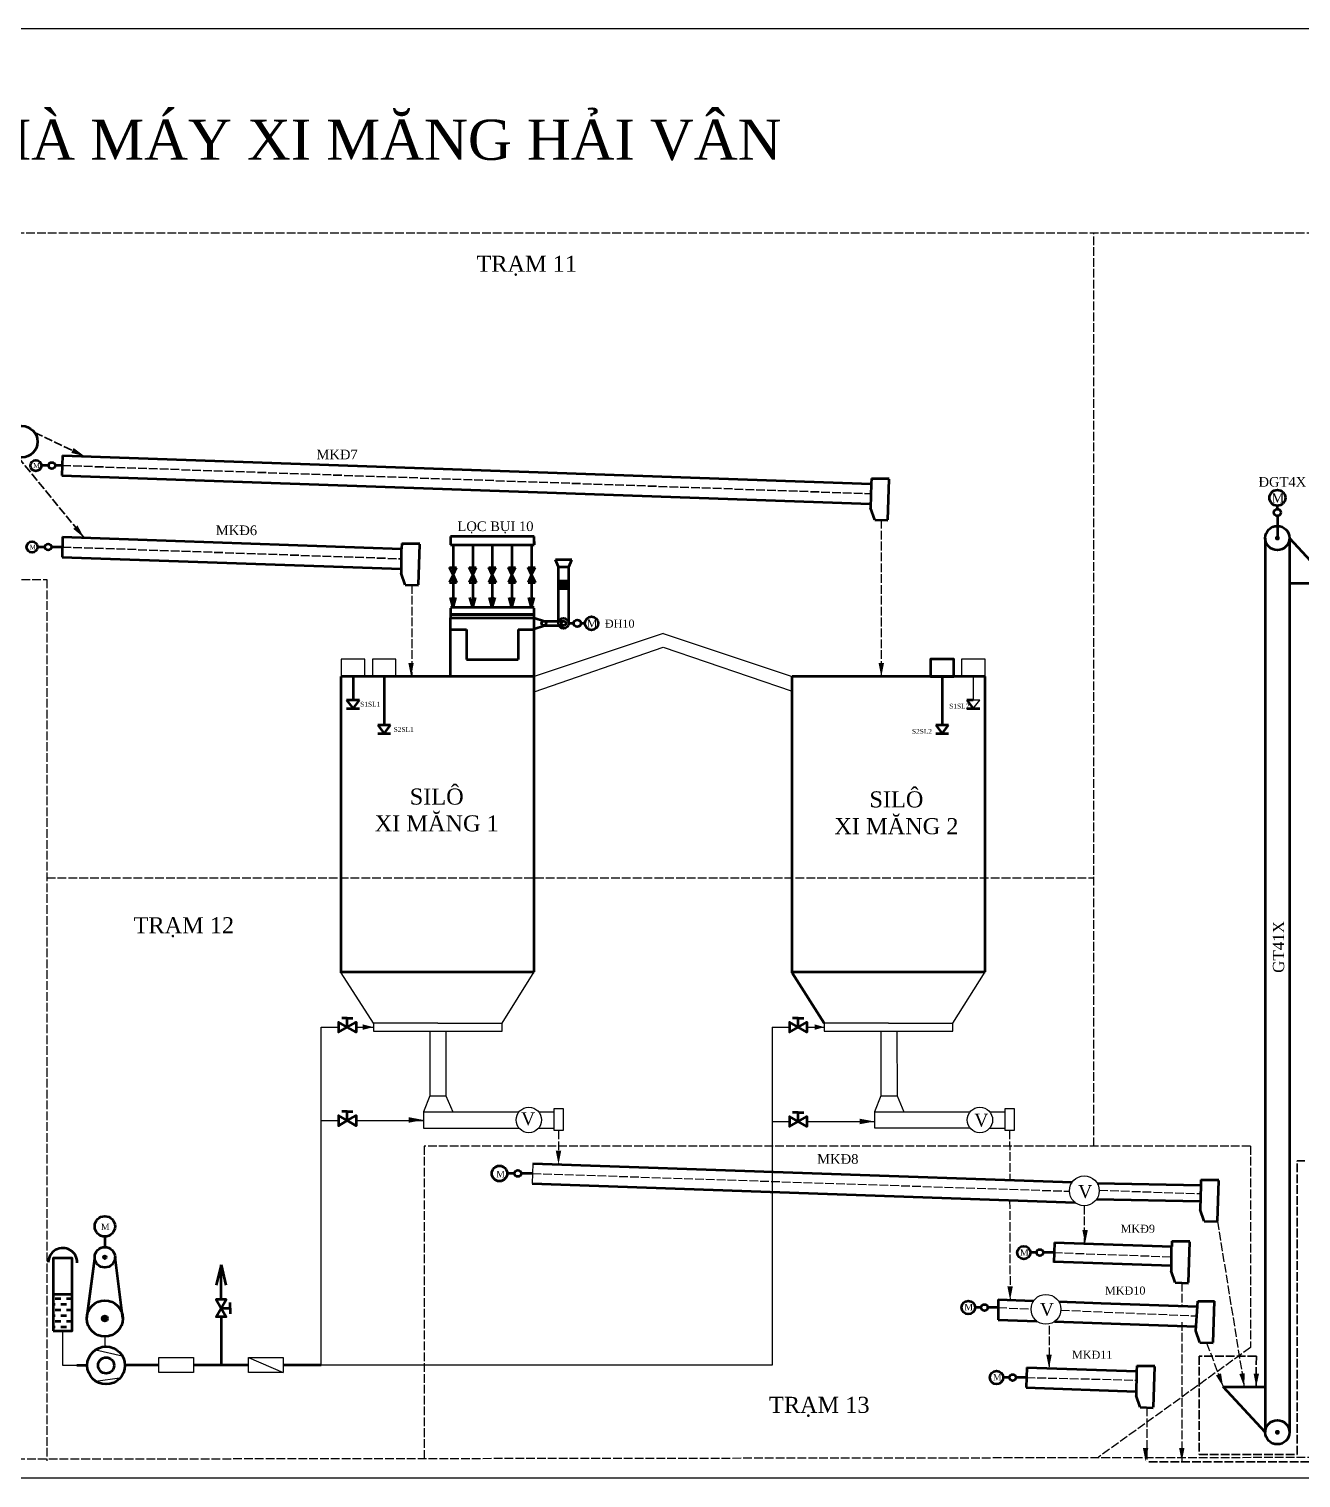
# Model space of a CAD drawing. Header units: millimetres. Extents: x 0 to 356400, y 0 to 90100.
# Drawn here: x 175473 to 254603, y 0 to 90100 of the extents above; entities that cross this region are included whole.
import ezdxf

# ---------------------------------------------------------------- set-up
doc = ezdxf.new("R2010")
doc.units = ezdxf.units.MM
doc.header["$LTSCALE"] = 45
doc.linetypes.add('ACAD_ISO02W100', pattern=[15, 12, -3])
doc.layers.add('ASHADE', color=7, linetype='Continuous')
doc.layers.add('net dam', color=2, linetype='Continuous', lineweight=60)
doc.layers.add('net duc', color=1, linetype='ACAD_ISO02W100', lineweight=35)
doc.styles.add('chu', font='VNTIME.TTF', dxfattribs={"height": 300})

msp = doc.modelspace()

# ---------------------------------------------------------------- hatches: boundary and pattern name
at = {"layer": 'net dam'}
for points in [[(180280, 13724, 1), (180108, 13724, 1)], [(180359, 9920, 1), (180028, 9920, 1)]]:
    msp.add_hatch(color=256, dxfattribs=at).paths.add_polyline_path(points)
h = msp.add_hatch(dxfattribs=at)
h.set_pattern_fill('DASH', color=256, scale=110, style=0)
h.set_pattern_definition([(0, (1077.1, -23), (349.25, 349.25), [349.25, -349.25])])
h.paths.add_polyline_path([(178161, 11412), (176979, 11412), (176979, 9147), (178161, 9147)])

# ---------------------------------------------------------------- linework, layer by layer
at = {"color": 1, "linetype": 'Continuous'}
for p, q in [((356400, 90100), (0, 90100)), ((356400, 0), (0, 0))]:
    msp.add_line(p, q, dxfattribs=at)
for points in [[(199241, 49832, 0, 340, 0), (199241, 50682, 340, 340, 0)], [(228492, 49832, 0, 340, 0), (228492, 50682, 340, 340, 0)], [(196901, 28037, 0, 340, 0), (196233, 28037, 340, 340, 0)], [(224947, 28037, 0, 340, 0), (224344, 28037, 340, 340, 0)], [(200014, 22263, 0, 340, 0), (199099, 22263, 340, 340, 0)], [(228071, 22170, 0, 340, 0), (227156, 22170, 340, 340, 0)], [(208414, 19504, 0, 340, 0), (208414, 20354, 340, 340, 0)], [(241171, 14578, 0, 340, 0), (241171, 15428, 340, 340, 0)], [(236506, 11073, 0, 340, 0), (236506, 11923, 340, 340, 0)], [(238927, 6826, 0, 340, 0), (238927, 7676, 340, 340, 0)], [(249755, 5680, 0, 340, 0), (249466, 6448, 340, 340, 0)], [(251068, 5680, 0, 340, 0), (250936, 6495, 340, 340, 0)], [(251819, 5680, 0, 340, 0), (251821, 6495, 340, 340, 0)], [(244934, 1022, 0, 340, 0), (244934, 1872, 340, 340, 0)], [(247185, 1022, 0, 340, 0), (247185, 1872, 340, 340, 0)]]:
    msp.add_lwpolyline(points, format="xyseb")
at = {"layer": 'ASHADE', "linetype": 'ACAD_ISO02W100'}
for p, q in [((352020, 77400), (47440, 77400)), ((241710, 20640), (241710, 77400)), ((169600, 55870), (176580, 55870)), ((176580, 55870), (176580, 1070)), ((176580, 37310), (241710, 37310)), ((251460, 20640), (200050, 20640)), ((200050, 20640), (200050, 20640)), ((200050, 20640), (200050, 1235)), ((251460, 20640), (251460, 8110)), ((251460, 8110), (242000, 1297)), ((86930, 1070), (328300, 1388))]:
    msp.add_line(p, q, dxfattribs=at)
at = {"layer": 'net dam'}
for p, q in [((177556, 63582), (177521, 62328)), ((177556, 63582), (227864, 61825)), ((176702, 62953), (176242, 62953)), ((177538, 62953), (177100, 62953)), ((177514, 62339), (227822, 60583)), ((227864, 61825), (227829, 60315)), ((227876, 62156), (227864, 61825)), ((227876, 62156), (228991, 62156)), ((228903, 59586), (228991, 62117)), ((253131, 60251), (253131, 60450)), ((228082, 59586), (227829, 60315)), ((228082, 59586), (228902, 59557)), ((253131, 59818), (253131, 59543)), ((253131, 59764), (253131, 58520)), ((176468, 57887), (176008, 57887)), ((177551, 57887), (176866, 57887)), ((177568, 58514), (177533, 57260)), ((177568, 58514), (198656, 57777)), ((198621, 57778), (198621, 56267)), ((198668, 58109), (198656, 57777)), ((198668, 58109), (199783, 58109)), ((199695, 55538), (199783, 58070)), ((206902, 58539), (201690, 58539)), ((201690, 58539), (201690, 58230)), ((201690, 58230), (201690, 58025)), ((201690, 58025), (206902, 58025)), ((201854, 58025), (201854, 54119)), ((203075, 58025), (203075, 54119)), ((204296, 58025), (204296, 54119)), ((205517, 58025), (205517, 54119)), ((206738, 58025), (206738, 54119)), ((206902, 58230), (206902, 58539)), ((206902, 58230), (206902, 58025)), ((206902, 58025), (206902, 58230)), ((252381, 58445), (252381, 23104)), ((253881, 58445), (253881, 23051)), ((253881, 58445), (256507, 55611)), ((177533, 57260), (198621, 56524)), ((208413, 56649), (208231, 57095)), ((209234, 57095), (208231, 57095)), ((209052, 56649), (209234, 57095)), ((198873, 55538), (198621, 56267)), ((201637, 56617), (202070, 56617)), ((201854, 56152), (201637, 56617)), ((201854, 56152), (201637, 55688)), ((201854, 56152), (202070, 56617)), ((201854, 56152), (202070, 55688)), ((202858, 56617), (203291, 56617)), ((203075, 56152), (202858, 56617)), ((203075, 56152), (202858, 55688)), ((203075, 56152), (203291, 56617)), ((203075, 56152), (203291, 55688)), ((204079, 56617), (204512, 56617)), ((204296, 56152), (204079, 56617)), ((204296, 56152), (204079, 55688)), ((204296, 56152), (204512, 56617)), ((204296, 56152), (204512, 55688)), ((205517, 56152), (205300, 56617)), ((205300, 56617), (205733, 56617)), ((205517, 56152), (205300, 55688)), ((205517, 56152), (205733, 56617)), ((205517, 56152), (205733, 55688)), ((206521, 56617), (206954, 56617)), ((206738, 56152), (206521, 56617)), ((206738, 56152), (206521, 55688)), ((206738, 56152), (206954, 56617)), ((206738, 56152), (206954, 55688)), ((208413, 53145), (208413, 56649)), ((208413, 56649), (209052, 56649)), ((209052, 53145), (209052, 56649)), ((198873, 55538), (199694, 55510)), ((201637, 55688), (202070, 55688)), ((202858, 55688), (203291, 55688)), ((204079, 55688), (204512, 55688)), ((205300, 55688), (205733, 55688)), ((206521, 55688), (206954, 55688)), ((208413, 55785), (209052, 55785)), ((208413, 55625), (209052, 55625)), ((208413, 55465), (209052, 55465)), ((208413, 55305), (209052, 55305)), ((256507, 55611), (253881, 55611)), ((201854, 54119), (201685, 54753)), ((206902, 54119), (201690, 54119)), ((201690, 54090), (201690, 53691)), ((201854, 54119), (202023, 54753)), ((203075, 54119), (202906, 54753)), ((203075, 54119), (203244, 54753)), ((204296, 54119), (204127, 54753)), ((204296, 54119), (204465, 54753)), ((205517, 54119), (205348, 54753)), ((205517, 54119), (205686, 54753)), ((206738, 54119), (206569, 54753)), ((206738, 54119), (206907, 54753)), ((206902, 53691), (206902, 54090)), ((206902, 53691), (201690, 53691)), ((201690, 53691), (206902, 53691)), ((201690, 53691), (201690, 53485)), ((201690, 53485), (206902, 53485)), ((201690, 52751), (201690, 53485)), ((206902, 53485), (206902, 53691)), ((206902, 52751), (206902, 53485)), ((206902, 53485), (207542, 53280)), ((207542, 53280), (208733, 53287)), ((201690, 49880), (201690, 52751)), ((201690, 52751), (202692, 52751)), ((202692, 52751), (202692, 50905)), ((205899, 52751), (205899, 50905)), ((205899, 52751), (206902, 52751)), ((206902, 52805), (207542, 53010)), ((206902, 49832), (206902, 52751)), ((207542, 53010), (208733, 53003)), ((209052, 53145), (209359, 53145)), ((209795, 53145), (210050, 53145)), ((202692, 50905), (205899, 50905)), ((206902, 49832), (194900, 49832)), ((194900, 31417), (194900, 49832)), ((195631, 49832), (195631, 48375)), ((197567, 49832), (197567, 46821)), ((206902, 31482), (206902, 49832)), ((222946, 31417), (222946, 49832)), ((234948, 49832), (222946, 49832)), ((232281, 49832), (232281, 46821)), ((234948, 31482), (234948, 49832)), ((195231, 48375), (195631, 47855)), ((195631, 48375), (195231, 48375)), ((195231, 47855), (196031, 47855)), ((195631, 47855), (196031, 48375)), ((196031, 48375), (195631, 48375)), ((234217, 48375), (233817, 48375)), ((233817, 48375), (234217, 47855)), ((233817, 47855), (234617, 47855)), ((197567, 46821), (197167, 46821)), ((197167, 46821), (197567, 46301)), ((197167, 46301), (197967, 46301)), ((197967, 46821), (197567, 46821)), ((197567, 46301), (197967, 46821)), ((232281, 46821), (231881, 46821)), ((231881, 46821), (232281, 46301)), ((231881, 46301), (232681, 46301)), ((232681, 46821), (232281, 46821)), ((232281, 46301), (232681, 46821)), ((194900, 31482), (206902, 31482)), ((222946, 31482), (234948, 31482)), ((224947, 28287), (222946, 31417)), ((195275, 28598), (194929, 28598)), ((195275, 28598), (195621, 28598)), ((195275, 28037), (195275, 28598)), ((223321, 28598), (222976, 28598)), ((223321, 28037), (223321, 28598)), ((223321, 28598), (223667, 28598)), ((195275, 22780), (194929, 22780)), ((195275, 22220), (195275, 22780)), ((195275, 22780), (195621, 22780)), ((223321, 22730), (222976, 22730)), ((223321, 22170), (223321, 22730)), ((223321, 22730), (223667, 22730)), ((252381, 23104), (252381, 2845)), ((253881, 23051), (253881, 2845)), ((205683, 18938), (205222, 18938)), ((206765, 18938), (206081, 18938)), ((206814, 19560), (240356, 18388)), ((206770, 18307), (240553, 17127)), ((241920, 18334), (248361, 18209)), ((248361, 18209), (248327, 16699)), ((248373, 18540), (248361, 18209)), ((248373, 18540), (249488, 18540)), ((249400, 15970), (249488, 18501)), ((241885, 17335), (248327, 17209)), ((248579, 15970), (248327, 16699)), ((248579, 15970), (249399, 15941)), ((180194, 15014), (180194, 14358)), ((239263, 14645), (239220, 13391)), ((239263, 14645), (246559, 14390)), ((246571, 14721), (246559, 14390)), ((246571, 14721), (247686, 14721)), ((247598, 12151), (247686, 14682)), ((179075, 9920), (179562, 13642)), ((181313, 9920), (180827, 13724)), ((238159, 14018), (237765, 14018)), ((239242, 14018), (238557, 14018)), ((246524, 14391), (246524, 12880)), ((187423, 13261), (187124, 11993)), ((187423, 11104), (187423, 13261)), ((187423, 13261), (187721, 11993)), ((239222, 13464), (246518, 13210)), ((246777, 12151), (246524, 12880)), ((246777, 12151), (247597, 12122)), ((178161, 11412), (176979, 11412)), ((187983, 10560), (187983, 10905)), ((235764, 11099), (237975, 11022)), ((235764, 11099), (235770, 9844)), ((239534, 10967), (242160, 10875)), ((242160, 10875), (248160, 10662)), ((248065, 9158), (248182, 11000)), ((248182, 11000), (249227, 11000)), ((249138, 8429), (249227, 11000)), ((187423, 10560), (187983, 10560)), ((187423, 10015), (187423, 7023)), ((187983, 10560), (187983, 10214)), ((234709, 10598), (234325, 10598)), ((235792, 10598), (235107, 10598)), ((235765, 9844), (238164, 9760)), ((239257, 9722), (248081, 9414)), ((248317, 8429), (248065, 9158)), ((248317, 8429), (249137, 8401)), ((179098, 7000), (178443, 7000)), ((183557, 7023), (181440, 7023)), ((189129, 7023), (185716, 7023)), ((193649, 7023), (191289, 7023)), ((237541, 6874), (237507, 5621)), ((237541, 6874), (244378, 6636)), ((244378, 6636), (244343, 5125)), ((244389, 6967), (244378, 6636)), ((244389, 6967), (245505, 6967)), ((245416, 4397), (245505, 6928)), ((236464, 6248), (236080, 6248)), ((237546, 6248), (236861, 6248)), ((237500, 5621), (244336, 5382)), ((252381, 2845), (249755, 5680)), ((249755, 5680), (252381, 5680)), ((244595, 4397), (244343, 5125)), ((244595, 4397), (245415, 4368))]:
    msp.add_line(p, q, dxfattribs=at)
at = {"layer": 'net dam', "lineweight": 30}
for p, q in [((214924, 52518), (206902, 49832)), ((214924, 52518), (222946, 49832)), ((206902, 48888), (214924, 51655)), ((214924, 51655), (222946, 48924)), ((234217, 49832), (234217, 48375)), ((234617, 48375), (234217, 48375)), ((234217, 47855), (234617, 48375)), ((196901, 28287), (194900, 31417)), ((204901, 28287), (206902, 31482)), ((232947, 28287), (234948, 31482)), ((193649, 7023), (193649, 28037)), ((193649, 28037), (194730, 28037)), ((195820, 28037), (196901, 28037)), ((200901, 28287), (196901, 28287)), ((196901, 28287), (196901, 27787)), ((200901, 28287), (204901, 28287)), ((204901, 27787), (204901, 28287)), ((221696, 28037), (222777, 28037)), ((221696, 28037), (221696, 7023)), ((223866, 28037), (224947, 28037)), ((228947, 28287), (224947, 28287)), ((224947, 28287), (224947, 27787)), ((228947, 28287), (232947, 28287)), ((232947, 27787), (232947, 28287)), ((196901, 27787), (204901, 27787)), ((200413, 27787), (200413, 23763)), ((201413, 27787), (201413, 23763)), ((224947, 27787), (232947, 27787)), ((228460, 27787), (228460, 23739)), ((229460, 27787), (229470, 23764)), ((200413, 23763), (200014, 22763)), ((200413, 23763), (201413, 23763)), ((201413, 23763), (201834, 22763)), ((228470, 23764), (228071, 22764)), ((228470, 23764), (229470, 23764)), ((229470, 23764), (229890, 22764)), ((200014, 22763), (205956, 22763)), ((200014, 22763), (200014, 21763)), ((207185, 22761), (208136, 22759)), ((228071, 22764), (234013, 22764)), ((228071, 22764), (228071, 21764)), ((235241, 22762), (236193, 22760)), ((193649, 22220), (194730, 22220)), ((195820, 22220), (200014, 22220)), ((200014, 21763), (205956, 21763)), ((207180, 21760), (208136, 21758)), ((221696, 22170), (222777, 22170)), ((223866, 22170), (228071, 22170)), ((228071, 21764), (234013, 21764)), ((235237, 21761), (236193, 21759)), ((206814, 19560), (206770, 18307)), ((177588, 7000), (177588, 9147)), ((180194, 8801), (180194, 8170)), ((179629, 7980), (181280, 7590)), ((189129, 7485), (191289, 6560)), ((178443, 7000), (177588, 7000)), ((221696, 7023), (193649, 7023)), ((179637, 6031), (181100, 6231))]:
    msp.add_line(p, q, dxfattribs=at)
at = {"layer": 'net dam'}
for points in [[(178933, 63533, 0, 340, 0), (178179, 63892, 340, 340, 0)], [(178900, 58467, 0, 340, 0), (178362, 59124, 340, 340, 0)]]:
    msp.add_lwpolyline(points, format="xyseb", dxfattribs=at)
at = {"layer": 'net dam', "const_width": 150}
for points in [[(253056, 58445, 1), (253206, 58445, 1)], [(253056, 2845, 1), (253206, 2845, 1)]]:
    msp.add_lwpolyline(points, format="xyb", close=True, dxfattribs=at)
at = {"layer": 'net dam', "lineweight": 30}
for points in [[(194900, 49832), (196363, 49832), (196363, 50918), (194900, 50918)], [(196836, 49832), (198299, 49832), (198299, 50918), (196836, 50918)], [(233485, 49832), (234948, 49832), (234948, 50918), (233485, 50918)], [(208136, 22983), (208702, 22983), (208702, 21603), (208136, 21603)], [(236193, 22984), (236758, 22984), (236758, 21604), (236193, 21604)], [(183557, 7485), (185716, 7485), (185716, 6560), (183557, 6560)], [(189129, 7485), (191289, 7485), (191289, 6560), (189129, 6560)]]:
    msp.add_lwpolyline(points, close=True, dxfattribs=at)
at = {"layer": 'net dam'}
for points in [[(231549, 49832), (233012, 49832), (233012, 50918), (231549, 50918)], [(195275, 28037), (194730, 28352), (194730, 27723)], [(195275, 28037), (195820, 28352), (195820, 27723)], [(223321, 28037), (222777, 28352), (222777, 27723)], [(223321, 28037), (223866, 28352), (223866, 27723)], [(195275, 22220), (194730, 22535), (194730, 21905)], [(195275, 22220), (195820, 22535), (195820, 21905)], [(223321, 22170), (222777, 22485), (222777, 21855)], [(223321, 22170), (223866, 22485), (223866, 21855)], [(176979, 9147), (178161, 9147), (178161, 13678), (176979, 13678)], [(187423, 10560), (187737, 11104), (187108, 11104)], [(187423, 10560), (187737, 10015), (187108, 10015)]]:
    msp.add_lwpolyline(points, close=True, dxfattribs=at)
for centre, radius in [((175030, 64434), 980), ((175901, 62953), 341), ((176901, 62953), 199), ((253131, 60947), 497), ((253131, 60035), 216), ((253131, 58445), 750), ((175667, 57887), 341), ((176667, 57887), 199), ((207499, 53145), 142), ((208733, 53145), 319), ((208733, 53145), 142), ((209577, 53145), 218), ((210466, 53145), 416), ((204743, 18938), 480), ((205882, 18938), 199), ((180194, 15648), 634), ((237357, 14018), 408), ((180194, 13724), 634), ((180194, 13724), 86), ((238358, 14018), 199), ((180194, 9920), 1119), ((233907, 10598), 417), ((180194, 9920), 166), ((234908, 10598), 199), ((180269, 7000), 1171), ((180269, 7000), 498), ((235662, 6248), 418), ((236663, 6248), 199), ((253131, 2845), 750)]:
    msp.add_circle(centre, radius, dxfattribs=at)
at = {"layer": 'net dam', "lineweight": 30}
for centre, radius in [((206569, 22263), 791), ((234626, 22264), 791), ((241121, 17861), 928), ((238737, 10491), 928)]:
    msp.add_circle(centre, radius, dxfattribs=at)
at = {"layer": 'net dam'}
msp.add_arc((177576, 13395), 903, 358.93781, 180, dxfattribs=at)
at = {"layer": 'net duc'}
for p, q in [((175819, 65014), (178933, 63533)), ((174792, 63483), (178900, 58467)), ((177538, 62955), (227847, 61198)), ((177551, 57887), (198638, 57151)), ((254834, 19718), (254372, 19715)), ((254372, 1465), (254372, 19715)), ((251823, 7584), (248257, 7584)), ((248257, 7584), (248257, 1465)), ((251819, 5680), (251823, 7584)), ((333416, 1001), (245005, 1001)), ((248257, 1465), (254372, 1465))]:
    msp.add_line(p, q, dxfattribs=at)
at = {"layer": 'net duc', "lineweight": 30}
for p, q in [((228492, 59572), (228492, 49832)), ((199283, 55524), (199283, 49832)), ((208419, 21603), (208414, 19504)), ((236475, 21604), (236484, 18524)), ((206792, 18937), (240193, 17831)), ((236478, 17269), (236506, 11073)), ((242048, 17893), (248349, 17684)), ((241121, 16933), (241121, 14580)), ((249400, 15970), (251068, 5680)), ((239216, 14018), (246495, 13757)), ((247187, 12137), (247187, 10697)), ((235766, 10598), (237809, 10514)), ((239664, 10437), (248123, 10079)), ((238927, 9471), (238927, 6826)), ((247187, 9699), (247187, 1022)), ((248727, 8415), (249755, 5680)), ((237524, 6248), (244368, 6089)), ((245005, 4382), (245005, 1001))]:
    msp.add_line(p, q, dxfattribs=at)

# ---------------------------------------------------------------- texts
at = {"insert": (178495, 82898), "char_height": 2500, "width": 174653.52, "attachment_point": 5, "style": 'chu'}
msp.add_mtext('{\\f.VnTimeH|b0|i0|c0|p34;S¥ §å HO¹T §éNG NHµ M¸Y XI M¡NG H¶I V¢N}', dxfattribs=at)
at = {"lineweight": 30, "insert": (252852, 31410), "char_height": 700, "width": 3033.59, "attachment_point": 1, "rotation": 90, "style": 'chu'}
msp.add_mtext('GT41X', dxfattribs=at)
at = {"lineweight": 30, "width": 2868.2, "attachment_point": 1, "style": 'chu'}
for s, insert, char_height in [('MK§8', (224503, 20137), 600), ('MK§9', (243379, 15753), 500), ('MK§10', (242408, 11906), 500), ('MK§11', (240356, 7915), 500)]:
    msp.add_mtext(s, dxfattribs=dict(at, insert=insert, char_height=char_height))
at = {"layer": 'ASHADE', "linetype": 'ACAD_ISO02W100', "char_height": 1000, "width": 8010, "attachment_point": 1, "style": 'chu'}
for s, insert in [('{\\f.VnTimeH|b0|i0|c0|p34;tr¹m 11}', (203310, 76000)), ('{\\f.VnTimeH|b0|i0|c0|p34;tr¹m 12}', (181980, 34870)), ('{\\f.VnTimeH|b0|i0|c0|p34;tr¹m 13}', (221510, 5050))]:
    msp.add_mtext(s, dxfattribs=dict(at, insert=insert))
at = {"layer": 'net dam', "attachment_point": 1}
for s, insert, char_height, width in [('{\\fVNtimes new roman|b0|i0|c0|p34;M}', (175733, 63111), 300, 426.39), ('{\\fVNtimes new roman|b0|i0|c0|p34;M}', (252756, 61237), 600, 705.96), ('{\\fVNtimes new roman|b0|i0|c0|p34;M}', (175499, 58044), 300, 426.39), ('{\\fVNtimes new roman|b0|i0|c0|p34;M}', (210169, 53392), 500, 588.47), ('{\\fVNtimes new roman|b0|i0|c0|p34;M}', (204540, 19100), 400, 426.39), ('{\\fVNtimes new roman|b0|i0|c0|p34;M}', (237120, 14220), 400, 426.39), ('{\\f.VnTimeH|b0|i0|c0|p34;M}', (233660, 10826), 400, 426.39), ('{\\f.VnTimeH|b0|i0|c0|p34;M}', (235435, 6475), 400, 426.39)]:
    msp.add_mtext(s, dxfattribs=dict(at, insert=insert, char_height=char_height, width=width))
at = {"layer": 'net dam', "style": 'chu'}
for s, insert, char_height, width, attachment_point in [('MK§7', (193355, 63944), 600, 2868.2, 1), ('§GT4X', (251957, 62240), 600, 2565.79, 1), ('{\\f.VnTimeH|b0|i0|c0|p34;LäC BôI 10}', (202126, 59480), 600, 4743.13, 1), ('MK§6', (187097, 59229), 600, 2868.2, 1), ('§H10', (211298, 53377), 500, 1934.59, 1), ('S1SL1', (196078, 48264), 300, 1788.81, 1), ('S1SL2', (232719, 48143), 300, 1297.7, 1), ('S2SL1', (198157, 46695), 300, 1788.81, 1), ('S2SL2', (230399, 46574), 300, 1297.7, 1), ('{\\f.VnTimeH|b0|i0|c0|p34;SIL¤ \\PXI M¡NG 1}', (200838, 41531), 1000, 11487.83, 5), ('{\\f.VnTimeH|b0|i0|c0|p34;SIL¤ \\PXI M¡NG 2}', (229433, 41357), 1000, 8991.53, 5), ('M', (179950, 15820), 400, 990.97, 1)]:
    msp.add_mtext(s, dxfattribs=dict(at, insert=insert, char_height=char_height, width=width, attachment_point=attachment_point))
at = {"layer": 'net dam', "lineweight": 30, "char_height": 800, "width": 1223.19, "attachment_point": 1, "style": 'chu'}
for insert in [(206087, 22737), (234278, 22649), (240742, 18210), (238359, 10884)]:
    msp.add_mtext('V', dxfattribs=dict(at, insert=insert))

doc.saveas('drawing.dxf')
